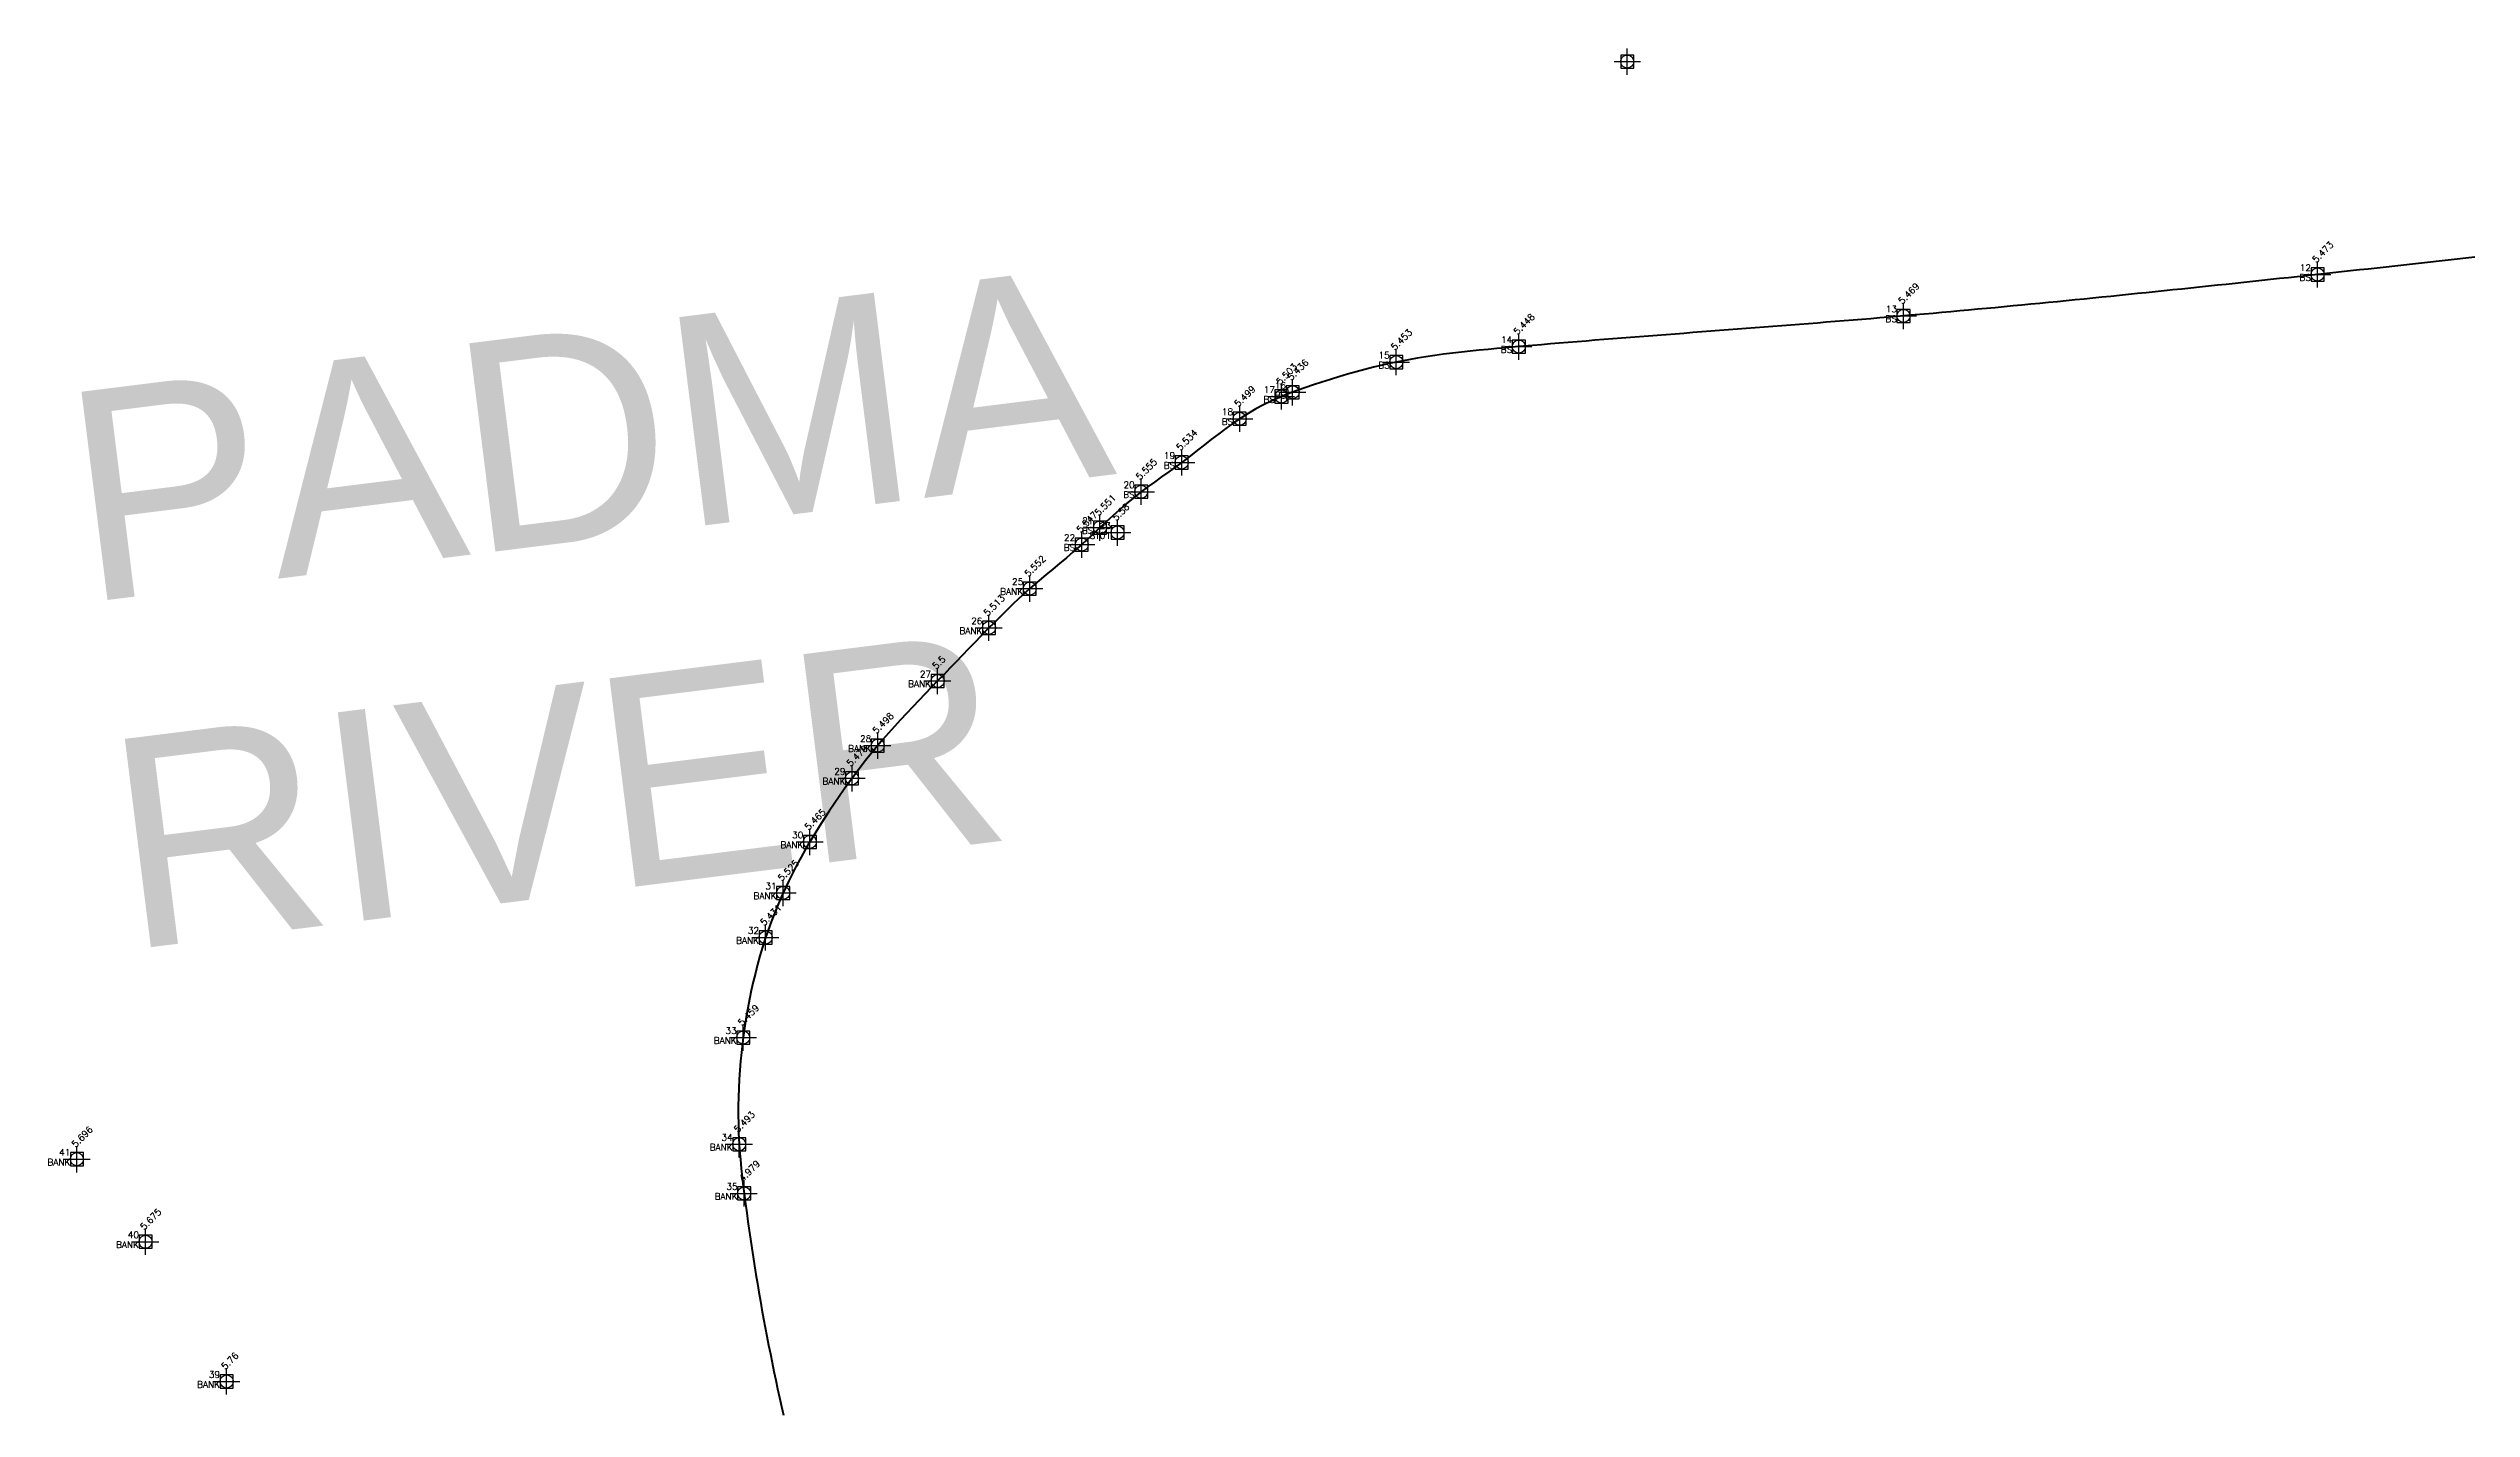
# Model space of a CAD drawing. Header units: millimetres. Extents: x 236733 to 237115, y 2579638 to 2580090.
# Drawn here: x 236912.8 to 237005.2, y 2580035.7 to 2580087.5 of the extents above; entities that cross this region are included whole.
import ezdxf
from ezdxf.enums import TextEntityAlignment as Align

# ---------------------------------------------------------------- set-up
doc = ezdxf.new("R2010")
doc.units = ezdxf.units.MM
doc.header["$MEASUREMENT"] = 0
doc.header["$PDMODE"] = 98
doc.header["$PDSIZE"] = 0.5
for name, color, linetype in [('Boundary', 6, 'Continuous'), ('Points', 7, 'Continuous'), ('Points-ELV', 6, 'Continuous'), ('Points-NUM', 4, 'Continuous'), ('Points-TXT', 3, 'Continuous'), ('Spot_Height', 7, 'Continuous')]:
    doc.layers.add(name, color=color, linetype=linetype)
doc.styles.add('romans', font='romans.shx')
doc.styles.get("Standard").update_dxf_attribs({"font": 'arial.ttf'})

# ---------------------------------------------------------------- blocks, each defined once
blk = doc.blocks.new('POINTS')
at = {"layer": 'Points'}
blk.add_line((0, 0), (0, 0), dxfattribs=at)
blk.add_point((0, 0), dxfattribs=at)
at = {"layer": 'Points-ELV', "style": 'romans'}
blk.add_attdef('ELEV', text='', height=1, rotation=45, dxfattribs=at).set_placement((0, 0), align=Align.BOTTOM_LEFT)
at = {"layer": 'Points-NUM', "style": 'romans'}
blk.add_attdef('PTNUM', text='', height=1, dxfattribs=at).set_placement((0, 0), align=Align.BOTTOM_RIGHT)
at = {"layer": 'Points-TXT', "style": 'romans'}
blk.add_attdef('DESC', text='', height=1, dxfattribs=at).set_placement((0, 0), align=Align.BOTTOM_RIGHT)

msp = doc.modelspace()

# ---------------------------------------------------------------- linework, layer by layer
at = {"layer": 'Boundary', "lineweight": 40}
msp.add_lwpolyline([(237005.3211, 2580079.5515), (237004.9829, 2580079.5122), (237004.6446, 2580079.4731), (237004.3063, 2580079.4342), (237003.968, 2580079.3956), (237003.6296, 2580079.3572), (237003.2912, 2580079.319), (237002.9528, 2580079.281), (237002.6144, 2580079.2432), (237002.2759, 2580079.2056), (237001.9374, 2580079.1681), (237001.5989, 2580079.1307), (237001.2604, 2580079.0935), (237000.9219, 2580079.0564), (237000.5833, 2580079.0194), (237000.2447, 2580078.9825), (236999.9062, 2580078.9457), (236999.5676, 2580078.909), (236999.328, 2580078.883), (236998.8904, 2580078.8356), (236998.5517, 2580078.799), (236998.2131, 2580078.7624), (236997.8745, 2580078.7259), (236997.5358, 2580078.6895), (236997.1972, 2580078.6531), (236996.8585, 2580078.6169), (236996.5198, 2580078.5806), (236996.1812, 2580078.5445), (236995.8425, 2580078.5085), (236995.5038, 2580078.4725), (236995.1651, 2580078.4367), (236994.8263, 2580078.401), (236994.4876, 2580078.3654), (236994.1489, 2580078.3299), (236993.8101, 2580078.2945), (236993.4714, 2580078.2592), (236993.1326, 2580078.2241), (236992.7939, 2580078.1891), (236992.4551, 2580078.1543), (236992.1163, 2580078.1196), (236991.7775, 2580078.085), (236991.4387, 2580078.0506), (236991.0998, 2580078.0164), (236990.761, 2580077.9823), (236990.4222, 2580077.9485), (236990.0833, 2580077.9147), (236989.7445, 2580077.8812), (236989.4056, 2580077.8479), (236989.0667, 2580077.8148), (236988.7278, 2580077.7818), (236988.3889, 2580077.7491), (236988.05, 2580077.7166), (236987.7111, 2580077.6843), (236987.3721, 2580077.6522), (236987.0332, 2580077.6203), (236986.6942, 2580077.5887), (236986.3553, 2580077.5573), (236986.0163, 2580077.5261), (236985.6773, 2580077.4952), (236985.3383, 2580077.4645), (236984.9993, 2580077.4341), (236984.6602, 2580077.404), (236984.3212, 2580077.3741), (236983.9822, 2580077.3445), (236983.536, 2580077.306), (236983.304, 2580077.2862), (236982.965, 2580077.2574), (236982.6259, 2580077.2289), (236982.2868, 2580077.2006), (236981.9476, 2580077.1726), (236981.6085, 2580077.1448), (236981.2694, 2580077.1172), (236980.9302, 2580077.0898), (236980.591, 2580077.0626), (236980.2518, 2580077.0356), (236979.9126, 2580077.0087), (236979.5734, 2580076.982), (236979.2342, 2580076.9553), (236978.8949, 2580076.9288), (236978.5557, 2580076.9025), (236978.2164, 2580076.8761), (236977.8771, 2580076.8499), (236977.5377, 2580076.8238), (236977.1984, 2580076.7977), (236976.859, 2580076.7716), (236976.5197, 2580076.7455), (236976.1803, 2580076.7195), (236975.8409, 2580076.6935), (236975.5014, 2580076.6674), (236975.162, 2580076.6413), (236974.8225, 2580076.6152), (236974.483, 2580076.589), (236974.1435, 2580076.5628), (236973.804, 2580076.5364), (236973.4644, 2580076.51), (236973.1248, 2580076.4835), (236972.7852, 2580076.4568), (236972.4456, 2580076.43), (236972.1059, 2580076.4031), (236971.7662, 2580076.376), (236971.4265, 2580076.3487), (236971.0868, 2580076.3212), (236970.7471, 2580076.2936), (236970.4073, 2580076.2657), (236970.0675, 2580076.2376), (236969.7277, 2580076.2093), (236969.3878, 2580076.1807), (236969.0479, 2580076.1518), (236968.863, 2580076.136), (236968.3681, 2580076.0931), (236968.0283, 2580076.0626), (236967.6887, 2580076.031), (236967.3492, 2580075.9979), (236967.01, 2580075.9628), (236966.6712, 2580075.9255), (236966.3329, 2580075.8855), (236965.995, 2580075.8426), (236965.6577, 2580075.7963), (236965.3211, 2580075.7462), (236964.9852, 2580075.6921), (236964.6501, 2580075.6335), (236964.191, 2580075.545), (236963.9825, 2580075.5015), (236963.6501, 2580075.4277), (236963.3188, 2580075.349), (236962.9885, 2580075.2654), (236962.6592, 2580075.1773), (236962.3311, 2580075.0849), (236962.004, 2580074.9883), (236961.6781, 2580074.8877), (236961.3534, 2580074.7834), (236961.0298, 2580074.6755), (236960.7075, 2580074.5643), (236960.238, 2580074.396), (236960.0667, 2580074.3326), (236959.811, 2580074.233), (236959.438, 2580074.0707), (236959.1316, 2580073.9209), (236958.8309, 2580073.7596), (236958.5362, 2580073.5875), (236958.218, 2580073.386), (236957.9657, 2580073.2146), (236957.689, 2580073.0163), (236957.4164, 2580072.8123), (236957.1467, 2580072.6044), (236956.8785, 2580072.3943), (236956.6107, 2580072.1837), (236956.3418, 2580071.9745), (236956.006, 2580071.72), (236955.7963, 2580071.5665), (236955.5193, 2580071.3683), (236955.2413, 2580071.1714), (236954.9639, 2580070.9738), (236954.6889, 2580070.7732), (236954.465, 2580070.604), (236954.1517, 2580070.3553), (236953.8902, 2580070.1374), (236953.6326, 2580069.9145), (236953.3783, 2580069.6875), (236953.1268, 2580069.4575), (236952.889, 2580069.236), (236952.6293, 2580068.9918), (236952.3802, 2580068.7596), (236952.193, 2580068.589), (236951.8717, 2580068.3071), (236951.612, 2580068.0869), (236951.3502, 2580067.8691), (236951.0875, 2580067.6523), (236950.825, 2580067.4352), (236950.5639, 2580067.2165), (236950.212, 2580066.913), (236950.0507, 2580066.769), (236949.7999, 2580066.5388), (236949.5524, 2580066.3049), (236949.3079, 2580066.0678), (236949.0657, 2580065.8282), (236948.8253, 2580065.5868), (236948.656, 2580065.415), (236948.3482, 2580065.1005), (236948.1109, 2580064.8563), (236947.8742, 2580064.6116), (236947.6379, 2580064.3666), (236947.4018, 2580064.1212), (236947.1658, 2580063.8758), (236946.9297, 2580063.6304), (236946.698, 2580063.39), (236946.4567, 2580063.1401), (236946.2201, 2580062.895), (236945.9839, 2580062.6494), (236945.7486, 2580062.403), (236945.5147, 2580062.1554), (236945.2826, 2580061.9062), (236945.0526, 2580061.655), (236944.8254, 2580061.4015), (236944.6012, 2580061.1454), (236944.415, 2580060.927), (236944.1639, 2580060.6236), (236943.9509, 2580060.3579), (236943.7415, 2580060.0892), (236943.5356, 2580059.8179), (236943.433, 2580059.68), (236943.1339, 2580059.2677), (236942.938, 2580058.989), (236942.7455, 2580058.7079), (236942.5565, 2580058.4245), (236942.3709, 2580058.1389), (236942.1888, 2580057.8509), (236942.0103, 2580057.5608), (236941.828, 2580057.256), (236941.664, 2580056.9738), (236941.4967, 2580056.677), (236941.3338, 2580056.3778), (236941.1757, 2580056.076), (236941.0229, 2580055.7716), (236940.805, 2580055.311), (236940.7347, 2580055.1545), (236940.5999, 2580054.8416), (236940.4714, 2580054.5261), (236940.3492, 2580054.2081), (236940.2332, 2580053.8878), (236940.139, 2580053.612), (236940.0201, 2580053.2407), (236939.9227, 2580052.9143), (236939.8314, 2580052.586), (236939.7459, 2580052.2561), (236939.6661, 2580051.9247), (236939.5919, 2580051.5919), (236939.5231, 2580051.2578), (236939.4597, 2580050.9225), (236939.4015, 2580050.5862), (236939.3484, 2580050.249), (236939.285, 2580049.797), (236939.2567, 2580049.5722), (236939.2182, 2580049.2329), (236939.1846, 2580048.8932), (236939.1561, 2580048.553), (236939.1327, 2580048.2125), (236939.1147, 2580047.8719), (236939.1022, 2580047.531), (236939.0951, 2580047.1902), (236939.0938, 2580046.8494), (236939.0983, 2580046.5087), (236939.1086, 2580046.1683), (236939.131, 2580045.729), (236939.1476, 2580045.4885), (236939.1756, 2580045.1493), (236939.2085, 2580044.8103), (236939.2451, 2580044.4717), (236939.2848, 2580044.1334), (236939.319, 2580043.856), (236939.37, 2580043.4573), (236939.4148, 2580043.1195), (236939.4609, 2580042.7819), (236939.5086, 2580042.4445), (236939.5576, 2580042.1072), (236939.608, 2580041.7702), (236939.6597, 2580041.4334), (236939.7129, 2580041.0967), (236939.7674, 2580040.7602), (236939.8233, 2580040.424), (236939.8805, 2580040.0879), (236939.9391, 2580039.752), (236939.9989, 2580039.4164), (236940.0601, 2580039.0809), (236940.1226, 2580038.7457), (236940.1864, 2580038.4107), (236940.2515, 2580038.0759), (236940.3179, 2580037.7413), (236940.3855, 2580037.4069), (236940.4544, 2580037.0728), (236940.5245, 2580036.7389), (236940.5959, 2580036.4052), (236940.6685, 2580036.0718), (236940.7424, 2580035.7385), (236940.8174, 2580035.4056)], dxfattribs=at)
at = {"layer": 'Points-TXT'}
msp.add_point((236973, 2580087), dxfattribs=at)

# ---------------------------------------------------------------- block references
at = {"layer": 'Points', "linetype": 'Continuous'}
ref = msp.add_blockref('POINTS', (236999.328, 2580078.883, 5.473), dxfattribs=at)
ref.add_attrib('PTNUM', '12', dxfattribs={"layer": 'Points-NUM', "height": 0.25, "style": 'romans'}).set_placement((236999.078, 2580078.9455, 5.473), align=Align.BOTTOM_RIGHT)
ref.add_attrib('DESC', 'BS', dxfattribs={"layer": 'Points-TXT', "height": 0.25, "style": 'romans'}).set_placement((236999.078, 2580078.5705, 5.473), align=Align.BOTTOM_RIGHT)
ref.add_attrib('ELEV', '5.473', dxfattribs={"layer": 'Points-ELV', "height": 0.25, "rotation": 45, "style": 'romans'}).set_placement((236999.328, 2580079.258, 5.473), align=Align.BOTTOM_LEFT)
ref = msp.add_blockref('POINTS', (236983.536, 2580077.306, 5.469), dxfattribs=at)
ref.add_attrib('PTNUM', '13', dxfattribs={"layer": 'Points-NUM', "height": 0.25, "style": 'romans'}).set_placement((236983.286, 2580077.3685, 5.469), align=Align.BOTTOM_RIGHT)
ref.add_attrib('DESC', 'BS', dxfattribs={"layer": 'Points-TXT', "height": 0.25, "style": 'romans'}).set_placement((236983.286, 2580076.9935, 5.469), align=Align.BOTTOM_RIGHT)
ref.add_attrib('ELEV', '5.469', dxfattribs={"layer": 'Points-ELV', "height": 0.25, "rotation": 45, "style": 'romans'}).set_placement((236983.536, 2580077.681, 5.469), align=Align.BOTTOM_LEFT)
ref = msp.add_blockref('POINTS', (236964.191, 2580075.545, 5.453), dxfattribs=at)
ref.add_attrib('PTNUM', '15', dxfattribs={"layer": 'Points-NUM', "height": 0.25, "style": 'romans'}).set_placement((236963.941, 2580075.6075, 5.453), align=Align.BOTTOM_RIGHT)
ref.add_attrib('DESC', 'BS', dxfattribs={"layer": 'Points-TXT', "height": 0.25, "style": 'romans'}).set_placement((236963.941, 2580075.2325, 5.453), align=Align.BOTTOM_RIGHT)
ref.add_attrib('ELEV', '5.453', dxfattribs={"layer": 'Points-ELV', "height": 0.25, "rotation": 45, "style": 'romans'}).set_placement((236964.191, 2580075.92, 5.453), align=Align.BOTTOM_LEFT)
ref = msp.add_blockref('POINTS', (236968.863, 2580076.136, 5.448), dxfattribs=at)
ref.add_attrib('PTNUM', '14', dxfattribs={"layer": 'Points-NUM', "height": 0.25, "style": 'romans'}).set_placement((236968.613, 2580076.1985, 5.448), align=Align.BOTTOM_RIGHT)
ref.add_attrib('DESC', 'BS', dxfattribs={"layer": 'Points-TXT', "height": 0.25, "style": 'romans'}).set_placement((236968.613, 2580075.8235, 5.448), align=Align.BOTTOM_RIGHT)
ref.add_attrib('ELEV', '5.448', dxfattribs={"layer": 'Points-ELV', "height": 0.25, "rotation": 45, "style": 'romans'}).set_placement((236968.863, 2580076.511, 5.448), align=Align.BOTTOM_LEFT)
ref = msp.add_blockref('POINTS', (236959.811, 2580074.233, 5.503), dxfattribs=at)
ref.add_attrib('PTNUM', '17', dxfattribs={"layer": 'Points-NUM', "height": 0.25, "style": 'romans'}).set_placement((236959.561, 2580074.2955, 5.503), align=Align.BOTTOM_RIGHT)
ref.add_attrib('DESC', 'BS', dxfattribs={"layer": 'Points-TXT', "height": 0.25, "style": 'romans'}).set_placement((236959.561, 2580073.9205, 5.503), align=Align.BOTTOM_RIGHT)
ref.add_attrib('ELEV', '5.503', dxfattribs={"layer": 'Points-ELV', "height": 0.25, "rotation": 45, "style": 'romans'}).set_placement((236959.811, 2580074.608, 5.503), align=Align.BOTTOM_LEFT)
ref = msp.add_blockref('POINTS', (236960.238, 2580074.396, 5.436), dxfattribs=at)
ref.add_attrib('PTNUM', '16', dxfattribs={"layer": 'Points-NUM', "height": 0.25, "style": 'romans'}).set_placement((236959.988, 2580074.4585, 5.436), align=Align.BOTTOM_RIGHT)
ref.add_attrib('DESC', 'BS', dxfattribs={"layer": 'Points-TXT', "height": 0.25, "style": 'romans'}).set_placement((236959.988, 2580074.0835, 5.436), align=Align.BOTTOM_RIGHT)
ref.add_attrib('ELEV', '5.436', dxfattribs={"layer": 'Points-ELV', "height": 0.25, "rotation": 45, "style": 'romans'}).set_placement((236960.238, 2580074.771, 5.436), align=Align.BOTTOM_LEFT)
ref = msp.add_blockref('POINTS', (236958.218, 2580073.386, 5.499), dxfattribs=at)
ref.add_attrib('PTNUM', '18', dxfattribs={"layer": 'Points-NUM', "height": 0.25, "style": 'romans'}).set_placement((236957.968, 2580073.4485, 5.499), align=Align.BOTTOM_RIGHT)
ref.add_attrib('DESC', 'BS', dxfattribs={"layer": 'Points-TXT', "height": 0.25, "style": 'romans'}).set_placement((236957.968, 2580073.0735, 5.499), align=Align.BOTTOM_RIGHT)
ref.add_attrib('ELEV', '5.499', dxfattribs={"layer": 'Points-ELV', "height": 0.25, "rotation": 45, "style": 'romans'}).set_placement((236958.218, 2580073.761, 5.499), align=Align.BOTTOM_LEFT)
ref = msp.add_blockref('POINTS', (236956.006, 2580071.72, 5.534), dxfattribs=at)
ref.add_attrib('PTNUM', '19', dxfattribs={"layer": 'Points-NUM', "height": 0.25, "style": 'romans'}).set_placement((236955.756, 2580071.7825, 5.534), align=Align.BOTTOM_RIGHT)
ref.add_attrib('DESC', 'BS', dxfattribs={"layer": 'Points-TXT', "height": 0.25, "style": 'romans'}).set_placement((236955.756, 2580071.4075, 5.534), align=Align.BOTTOM_RIGHT)
ref.add_attrib('ELEV', '5.534', dxfattribs={"layer": 'Points-ELV', "height": 0.25, "rotation": 45, "style": 'romans'}).set_placement((236956.006, 2580072.095, 5.534), align=Align.BOTTOM_LEFT)
ref = msp.add_blockref('POINTS', (236954.465, 2580070.604, 5.555), dxfattribs=at)
ref.add_attrib('PTNUM', '20', dxfattribs={"layer": 'Points-NUM', "height": 0.25, "style": 'romans'}).set_placement((236954.215, 2580070.6665, 5.555), align=Align.BOTTOM_RIGHT)
ref.add_attrib('DESC', 'BS', dxfattribs={"layer": 'Points-TXT', "height": 0.25, "style": 'romans'}).set_placement((236954.215, 2580070.2915, 5.555), align=Align.BOTTOM_RIGHT)
ref.add_attrib('ELEV', '5.555', dxfattribs={"layer": 'Points-ELV', "height": 0.25, "rotation": 45, "style": 'romans'}).set_placement((236954.465, 2580070.979, 5.555), align=Align.BOTTOM_LEFT)
ref = msp.add_blockref('POINTS', (236952.889, 2580069.236, 5.551), dxfattribs=at)
ref.add_attrib('PTNUM', '21', dxfattribs={"layer": 'Points-NUM', "height": 0.25, "style": 'romans'}).set_placement((236952.639, 2580069.2985, 5.551), align=Align.BOTTOM_RIGHT)
ref.add_attrib('DESC', 'BS', dxfattribs={"layer": 'Points-TXT', "height": 0.25, "style": 'romans'}).set_placement((236952.639, 2580068.9235, 5.551), align=Align.BOTTOM_RIGHT)
ref.add_attrib('ELEV', '5.551', dxfattribs={"layer": 'Points-ELV', "height": 0.25, "rotation": 45, "style": 'romans'}).set_placement((236952.889, 2580069.611, 5.551), align=Align.BOTTOM_LEFT)
ref = msp.add_blockref('POINTS', (236952.193, 2580068.589, 5.547), dxfattribs=at)
ref.add_attrib('PTNUM', '22', dxfattribs={"layer": 'Points-NUM', "height": 0.25, "style": 'romans'}).set_placement((236951.943, 2580068.6515, 5.547), align=Align.BOTTOM_RIGHT)
ref.add_attrib('DESC', 'BS', dxfattribs={"layer": 'Points-TXT', "height": 0.25, "style": 'romans'}).set_placement((236951.943, 2580068.2765, 5.547), align=Align.BOTTOM_RIGHT)
ref.add_attrib('ELEV', '5.547', dxfattribs={"layer": 'Points-ELV', "height": 0.25, "rotation": 45, "style": 'romans'}).set_placement((236952.193, 2580068.964, 5.547), align=Align.BOTTOM_LEFT)
ref = msp.add_blockref('POINTS', (236953.561, 2580069.048, 5.58), dxfattribs=at)
ref.add_attrib('PTNUM', '23', dxfattribs={"layer": 'Points-NUM', "height": 0.25, "style": 'romans'}).set_placement((236953.311, 2580069.1105, 5.58), align=Align.BOTTOM_RIGHT)
ref.add_attrib('DESC', 'ST01', dxfattribs={"layer": 'Points-TXT', "height": 0.25, "style": 'romans'}).set_placement((236953.311, 2580068.7355, 5.58), align=Align.BOTTOM_RIGHT)
ref.add_attrib('ELEV', '5.58', dxfattribs={"layer": 'Points-ELV', "height": 0.25, "rotation": 45, "style": 'romans'}).set_placement((236953.561, 2580069.423, 5.58), align=Align.BOTTOM_LEFT)
ref = msp.add_blockref('POINTS', (236950.212, 2580066.913, 5.552), dxfattribs=at)
ref.add_attrib('PTNUM', '25', dxfattribs={"layer": 'Points-NUM', "height": 0.25, "style": 'romans'}).set_placement((236949.962, 2580066.9755, 5.552), align=Align.BOTTOM_RIGHT)
ref.add_attrib('DESC', 'BANK', dxfattribs={"layer": 'Points-TXT', "height": 0.25, "style": 'romans'}).set_placement((236949.962, 2580066.6005, 5.552), align=Align.BOTTOM_RIGHT)
ref.add_attrib('ELEV', '5.552', dxfattribs={"layer": 'Points-ELV', "height": 0.25, "rotation": 45, "style": 'romans'}).set_placement((236950.212, 2580067.288, 5.552), align=Align.BOTTOM_LEFT)
ref = msp.add_blockref('POINTS', (236948.656, 2580065.415, 5.513), dxfattribs=at)
ref.add_attrib('PTNUM', '26', dxfattribs={"layer": 'Points-NUM', "height": 0.25, "style": 'romans'}).set_placement((236948.406, 2580065.4775, 5.513), align=Align.BOTTOM_RIGHT)
ref.add_attrib('DESC', 'BANK', dxfattribs={"layer": 'Points-TXT', "height": 0.25, "style": 'romans'}).set_placement((236948.406, 2580065.1025, 5.513), align=Align.BOTTOM_RIGHT)
ref.add_attrib('ELEV', '5.513', dxfattribs={"layer": 'Points-ELV', "height": 0.25, "rotation": 45, "style": 'romans'}).set_placement((236948.656, 2580065.79, 5.513), align=Align.BOTTOM_LEFT)
ref = msp.add_blockref('POINTS', (236946.698, 2580063.39, 5.5), dxfattribs=at)
ref.add_attrib('PTNUM', '27', dxfattribs={"layer": 'Points-NUM', "height": 0.25, "style": 'romans'}).set_placement((236946.448, 2580063.4525, 5.5), align=Align.BOTTOM_RIGHT)
ref.add_attrib('DESC', 'BANK', dxfattribs={"layer": 'Points-TXT', "height": 0.25, "style": 'romans'}).set_placement((236946.448, 2580063.0775, 5.5), align=Align.BOTTOM_RIGHT)
ref.add_attrib('ELEV', '5.5', dxfattribs={"layer": 'Points-ELV', "height": 0.25, "rotation": 45, "style": 'romans'}).set_placement((236946.698, 2580063.765, 5.5), align=Align.BOTTOM_LEFT)
ref = msp.add_blockref('POINTS', (236944.415, 2580060.927, 5.498), dxfattribs=at)
ref.add_attrib('PTNUM', '28', dxfattribs={"layer": 'Points-NUM', "height": 0.25, "style": 'romans'}).set_placement((236944.165, 2580060.9895, 5.498), align=Align.BOTTOM_RIGHT)
ref.add_attrib('DESC', 'BANK', dxfattribs={"layer": 'Points-TXT', "height": 0.25, "style": 'romans'}).set_placement((236944.165, 2580060.6145, 5.498), align=Align.BOTTOM_RIGHT)
ref.add_attrib('ELEV', '5.498', dxfattribs={"layer": 'Points-ELV', "height": 0.25, "rotation": 45, "style": 'romans'}).set_placement((236944.415, 2580061.302, 5.498), align=Align.BOTTOM_LEFT)
ref = msp.add_blockref('POINTS', (236943.433, 2580059.68, 5.479), dxfattribs=at)
ref.add_attrib('PTNUM', '29', dxfattribs={"layer": 'Points-NUM', "height": 0.25, "style": 'romans'}).set_placement((236943.183, 2580059.7425, 5.479), align=Align.BOTTOM_RIGHT)
ref.add_attrib('DESC', 'BANK', dxfattribs={"layer": 'Points-TXT', "height": 0.25, "style": 'romans'}).set_placement((236943.183, 2580059.3675, 5.479), align=Align.BOTTOM_RIGHT)
ref.add_attrib('ELEV', '5.479', dxfattribs={"layer": 'Points-ELV', "height": 0.25, "rotation": 45, "style": 'romans'}).set_placement((236943.433, 2580060.055, 5.479), align=Align.BOTTOM_LEFT)
ref = msp.add_blockref('POINTS', (236941.828, 2580057.256, 5.465), dxfattribs=at)
ref.add_attrib('PTNUM', '30', dxfattribs={"layer": 'Points-NUM', "height": 0.25, "style": 'romans'}).set_placement((236941.578, 2580057.3185, 5.465), align=Align.BOTTOM_RIGHT)
ref.add_attrib('DESC', 'BANK', dxfattribs={"layer": 'Points-TXT', "height": 0.25, "style": 'romans'}).set_placement((236941.578, 2580056.9435, 5.465), align=Align.BOTTOM_RIGHT)
ref.add_attrib('ELEV', '5.465', dxfattribs={"layer": 'Points-ELV', "height": 0.25, "rotation": 45, "style": 'romans'}).set_placement((236941.828, 2580057.631, 5.465), align=Align.BOTTOM_LEFT)
ref = msp.add_blockref('POINTS', (236940.805, 2580055.311, 5.525), dxfattribs=at)
ref.add_attrib('PTNUM', '31', dxfattribs={"layer": 'Points-NUM', "height": 0.25, "style": 'romans'}).set_placement((236940.555, 2580055.3735, 5.525), align=Align.BOTTOM_RIGHT)
ref.add_attrib('DESC', 'BANK', dxfattribs={"layer": 'Points-TXT', "height": 0.25, "style": 'romans'}).set_placement((236940.555, 2580054.9985, 5.525), align=Align.BOTTOM_RIGHT)
ref.add_attrib('ELEV', '5.525', dxfattribs={"layer": 'Points-ELV', "height": 0.25, "rotation": 45, "style": 'romans'}).set_placement((236940.805, 2580055.686, 5.525), align=Align.BOTTOM_LEFT)
ref = msp.add_blockref('POINTS', (236940.139, 2580053.612, 5.431), dxfattribs=at)
ref.add_attrib('PTNUM', '32', dxfattribs={"layer": 'Points-NUM', "height": 0.25, "style": 'romans'}).set_placement((236939.889, 2580053.6745, 5.431), align=Align.BOTTOM_RIGHT)
ref.add_attrib('DESC', 'BANK', dxfattribs={"layer": 'Points-TXT', "height": 0.25, "style": 'romans'}).set_placement((236939.889, 2580053.2995, 5.431), align=Align.BOTTOM_RIGHT)
ref.add_attrib('ELEV', '5.431', dxfattribs={"layer": 'Points-ELV', "height": 0.25, "rotation": 45, "style": 'romans'}).set_placement((236940.139, 2580053.987, 5.431), align=Align.BOTTOM_LEFT)
ref = msp.add_blockref('POINTS', (236939.285, 2580049.797, 5.459), dxfattribs=at)
ref.add_attrib('PTNUM', '33', dxfattribs={"layer": 'Points-NUM', "height": 0.25, "style": 'romans'}).set_placement((236939.035, 2580049.8595, 5.459), align=Align.BOTTOM_RIGHT)
ref.add_attrib('DESC', 'BANK', dxfattribs={"layer": 'Points-TXT', "height": 0.25, "style": 'romans'}).set_placement((236939.035, 2580049.4845, 5.459), align=Align.BOTTOM_RIGHT)
ref.add_attrib('ELEV', '5.459', dxfattribs={"layer": 'Points-ELV', "height": 0.25, "rotation": 45, "style": 'romans'}).set_placement((236939.285, 2580050.172, 5.459), align=Align.BOTTOM_LEFT)
ref = msp.add_blockref('POINTS', (236913.872, 2580045.16, 5.696), dxfattribs=at)
ref.add_attrib('PTNUM', '41', dxfattribs={"layer": 'Points-NUM', "height": 0.25, "style": 'romans'}).set_placement((236913.622, 2580045.2225, 5.696), align=Align.BOTTOM_RIGHT)
ref.add_attrib('DESC', 'BANK', dxfattribs={"layer": 'Points-TXT', "height": 0.25, "style": 'romans'}).set_placement((236913.622, 2580044.8475, 5.696), align=Align.BOTTOM_RIGHT)
ref.add_attrib('ELEV', '5.696', dxfattribs={"layer": 'Points-ELV', "height": 0.25, "rotation": 45, "style": 'romans'}).set_placement((236913.872, 2580045.535, 5.696), align=Align.BOTTOM_LEFT)
ref = msp.add_blockref('POINTS', (236939.131, 2580045.729, 5.493), dxfattribs=at)
ref.add_attrib('PTNUM', '34', dxfattribs={"layer": 'Points-NUM', "height": 0.25, "style": 'romans'}).set_placement((236938.881, 2580045.7915, 5.493), align=Align.BOTTOM_RIGHT)
ref.add_attrib('DESC', 'BANK', dxfattribs={"layer": 'Points-TXT', "height": 0.25, "style": 'romans'}).set_placement((236938.881, 2580045.4165, 5.493), align=Align.BOTTOM_RIGHT)
ref.add_attrib('ELEV', '5.493', dxfattribs={"layer": 'Points-ELV', "height": 0.25, "rotation": 45, "style": 'romans'}).set_placement((236939.131, 2580046.104, 5.493), align=Align.BOTTOM_LEFT)
ref = msp.add_blockref('POINTS', (236939.319, 2580043.856, 4.979), dxfattribs=at)
ref.add_attrib('PTNUM', '35', dxfattribs={"layer": 'Points-NUM', "height": 0.25, "style": 'romans'}).set_placement((236939.069, 2580043.9185, 4.979), align=Align.BOTTOM_RIGHT)
ref.add_attrib('DESC', 'BANK', dxfattribs={"layer": 'Points-TXT', "height": 0.25, "style": 'romans'}).set_placement((236939.069, 2580043.5435, 4.979), align=Align.BOTTOM_RIGHT)
ref.add_attrib('ELEV', '4.979', dxfattribs={"layer": 'Points-ELV', "height": 0.25, "rotation": 45, "style": 'romans'}).set_placement((236939.319, 2580044.231, 4.979), align=Align.BOTTOM_LEFT)
ref = msp.add_blockref('POINTS', (236916.49, 2580042.015, 5.675), dxfattribs=at)
ref.add_attrib('PTNUM', '40', dxfattribs={"layer": 'Points-NUM', "height": 0.25, "style": 'romans'}).set_placement((236916.24, 2580042.0775, 5.675), align=Align.BOTTOM_RIGHT)
ref.add_attrib('DESC', 'BANK', dxfattribs={"layer": 'Points-TXT', "height": 0.25, "style": 'romans'}).set_placement((236916.24, 2580041.7025, 5.675), align=Align.BOTTOM_RIGHT)
ref.add_attrib('ELEV', '5.675', dxfattribs={"layer": 'Points-ELV', "height": 0.25, "rotation": 45, "style": 'romans'}).set_placement((236916.49, 2580042.39, 5.675), align=Align.BOTTOM_LEFT)
ref = msp.add_blockref('POINTS', (236919.582, 2580036.689, 5.76), dxfattribs=at)
ref.add_attrib('PTNUM', '39', dxfattribs={"layer": 'Points-NUM', "height": 0.25, "style": 'romans'}).set_placement((236919.332, 2580036.7515, 5.76), align=Align.BOTTOM_RIGHT)
ref.add_attrib('DESC', 'BANK', dxfattribs={"layer": 'Points-TXT', "height": 0.25, "style": 'romans'}).set_placement((236919.332, 2580036.3765, 5.76), align=Align.BOTTOM_RIGHT)
ref.add_attrib('ELEV', '5.76', dxfattribs={"layer": 'Points-ELV', "height": 0.25, "rotation": 45, "style": 'romans'}).set_placement((236919.582, 2580037.064, 5.76), align=Align.BOTTOM_LEFT)

# ---------------------------------------------------------------- texts
at = {"layer": 'Spot_Height'}
note = msp.add_mtext_dynamic_manual_height_columns('PADMA ', width=37.308433, gutter_width=1, heights=[4.0224, 0], dxfattribs=dict(at, insert=(236875.1245, 2580069.5559), char_height=8, attachment_point=1, rotation=7.116504))
for column, words in zip(note.columns.linked_columns, ['RIVER ']):
    column.text = words

doc.saveas('drawing.dxf')
